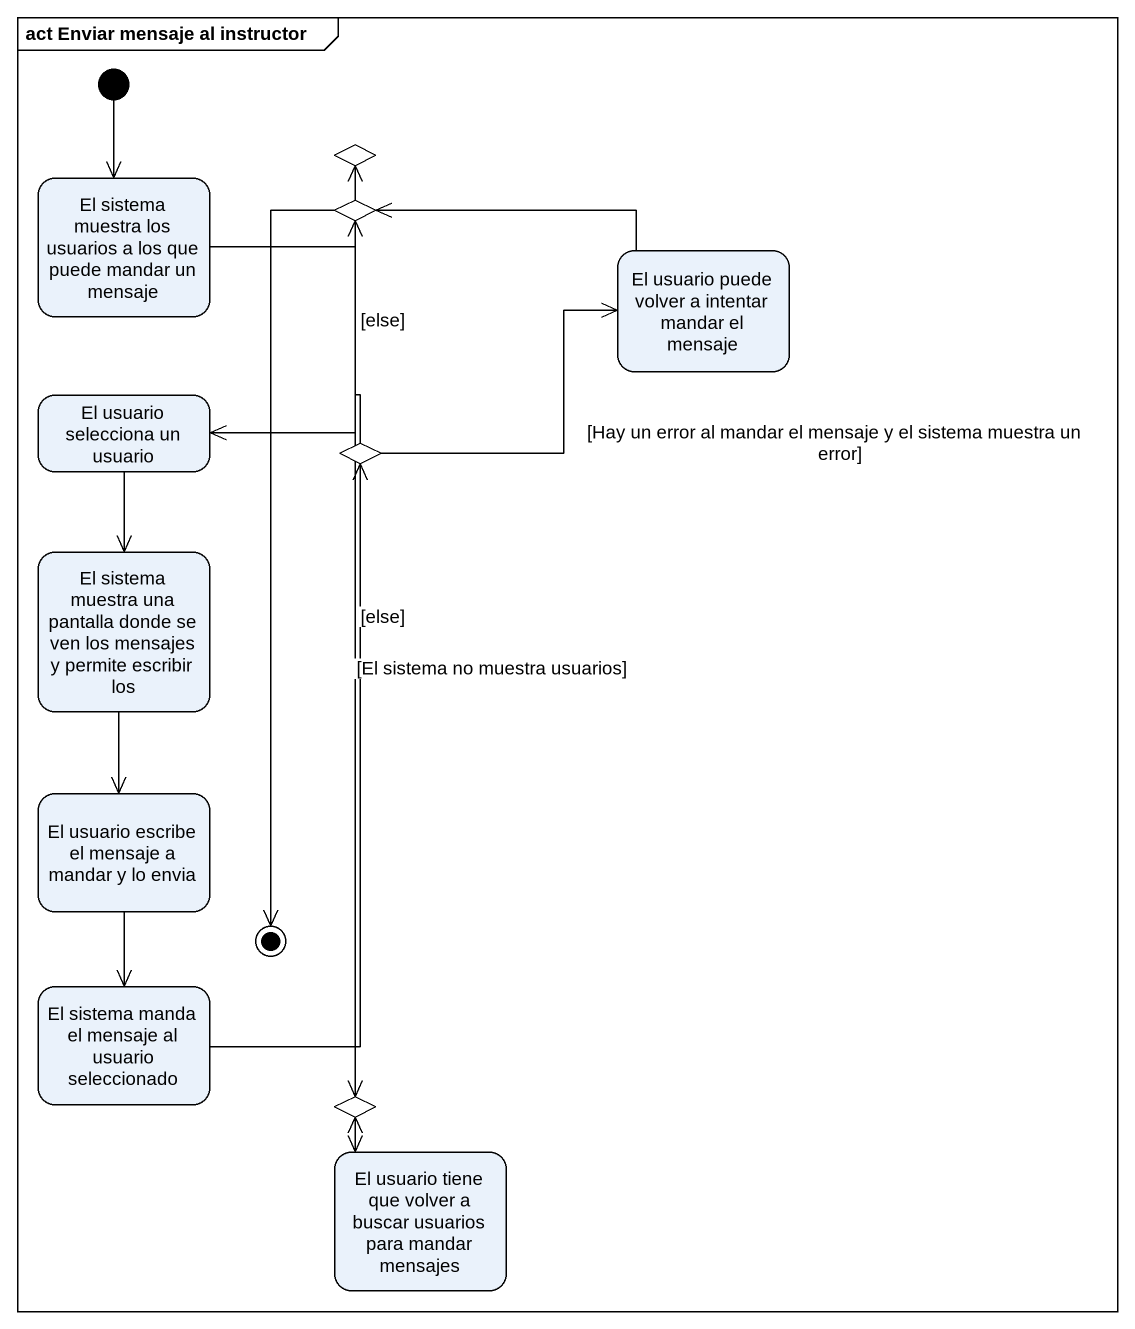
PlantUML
@startuml
mainframe act Enviar mensaje al instructor
hide empty description
state choice1 <<choice>>
state "El sistema muestra los usuarios a los que puede mandar un mensaje" as El_sistema_muestra_los
state choice2 <<choice>>
state "El usuario puede volver a intentar mandar el mensaje" as El_usuario_puede_volver_a
state "El usuario selecciona un usuario" as El_usuario_selecciona_un
state choice3 <<choice>>
state "El sistema muestra una pantalla donde se ven los mensajes y permite escribir los" as El_sistema_muestra_una
state "El usuario escribe el mensaje a mandar y lo envia" as El_usuario_escribe_el
state "El sistema manda el mensaje al usuario seleccionado" as El_sistema_manda_el_mensaje
state choice4 <<choice>>
state "El usuario tiene que volver a buscar usuarios para mandar mensajes" as El_usuario_tiene_que_volver
[*] --> El_sistema_muestra_los
choice1 --> choice4 : [else]
choice1 --> El_usuario_tiene_que_volver : [El sistema no muestra usuarios]
El_sistema_muestra_los -right-> choice1
El_usuario_puede_volver_a -left-> choice2
El_usuario_selecciona_un --> El_sistema_muestra_una
choice3 -up-> choice2 : [else]
choice3 -right-> El_usuario_puede_volver_a : [Hay un error al mandar el mensaje y el sistema muestra un error]
El_sistema_muestra_una --> El_usuario_escribe_el
El_usuario_escribe_el --> El_sistema_manda_el_mensaje
El_sistema_manda_el_mensaje -up-> choice3
choice4 -up-> El_usuario_selecciona_un
El_usuario_tiene_que_volver -up-> choice4
choice2 --> [*]
@enduml
